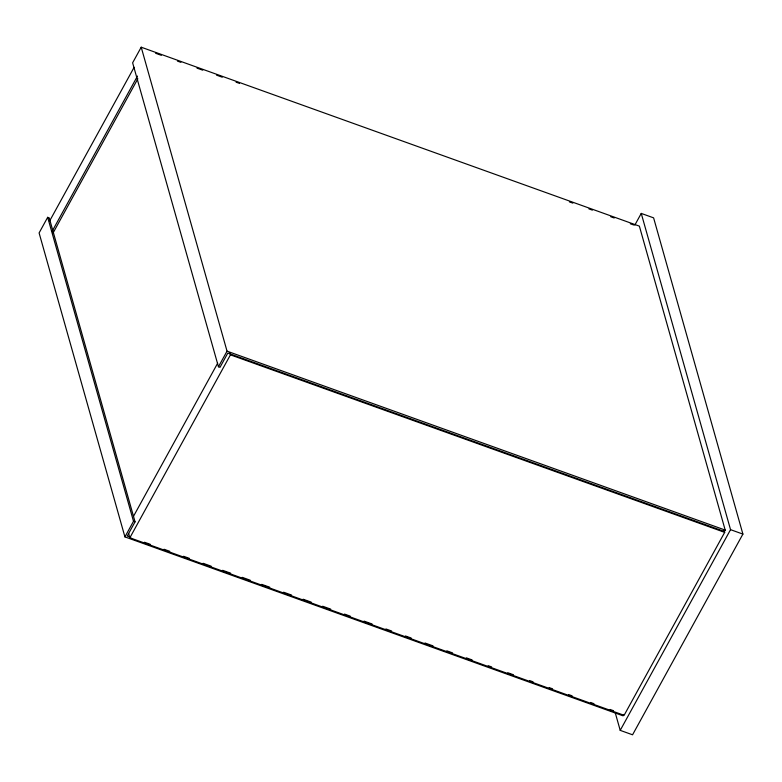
<?xml version="1.0" encoding="UTF-8"?>
<svg xmlns="http://www.w3.org/2000/svg" width="782" height="782" viewBox="0 0 782 782"><rect width="100%" height="100%" fill="white"/><g stroke="black" fill="none" stroke-linecap="round" stroke-linejoin="round"><path stroke-width="1.17" d="M130.682 537.283L127.241 536.041L135.051 521.838L49.227 217.885L47.682 217.328L39.1 232.938L124.924 536.892L623.088 715.823L623.86 714.425M141.21 47.203L132.627 62.814L218.452 366.758L219.996 367.315L227.806 353.102L724.425 531.486L725.197 530.088L639.373 226.135L141.21 47.203L227.034 351.157L218.452 366.758M49.422 221.374L134.113 67.32M52.199 231.189L137.476 76.069M52.56 233.886L137.847 78.757M133.566 516.188L217.66 363.21M124.924 536.892L133.507 521.281L47.682 217.328M724.064 530.186L724.679 532.366L624.104 715.305L129.861 537.781L230.436 354.842L229.82 352.662M634.798 225.157L641.25 213.418L653.605 217.855L742.9 534.096L632.56 734.797L620.214 730.359L615.229 712.725M620.214 730.359L730.544 529.658L641.25 213.418M155.608 53.264L161.356 55.327M177.446 61.104L180.896 62.345M196.986 68.122L202.734 70.184M216.526 75.14L222.274 77.203M236.066 82.159L239.517 83.4M569.394 201.883L572.844 203.125M588.934 208.902L592.375 210.143M610.771 216.751L614.222 217.983M630.312 223.769L633.762 225.001M730.544 529.658L742.9 534.096M227.034 351.157L725.197 530.088M230.436 354.842L724.679 532.366M133.507 521.281L135.051 521.838M144.484 542.239L150.232 544.301M164.025 549.257L169.772 551.32M183.565 556.276L189.312 558.338M203.105 563.294L211.16 566.188M222.655 570.313L230.7 573.206M242.195 577.341L250.24 580.224M261.735 584.359L269.79 587.243M283.583 592.199L291.627 595.092M303.123 599.217L311.168 602.111M322.663 606.236L330.718 609.129M344.51 614.085L350.258 616.148M364.05 621.104L372.095 623.997M385.897 628.953L391.645 631.015M405.438 635.971L411.185 638.034M424.978 642.99L433.023 645.883M446.825 650.839L452.573 652.902M466.365 657.858L472.113 659.92M488.203 665.697L491.653 666.938M507.753 672.716L513.5 674.788M529.59 680.565L533.041 681.806M549.13 687.583L552.581 688.825M568.68 694.602L572.121 695.843M590.518 702.451L593.968 703.692M610.058 709.469L613.508 710.711M128.629 533.412L129.861 537.781"/></g></svg>
